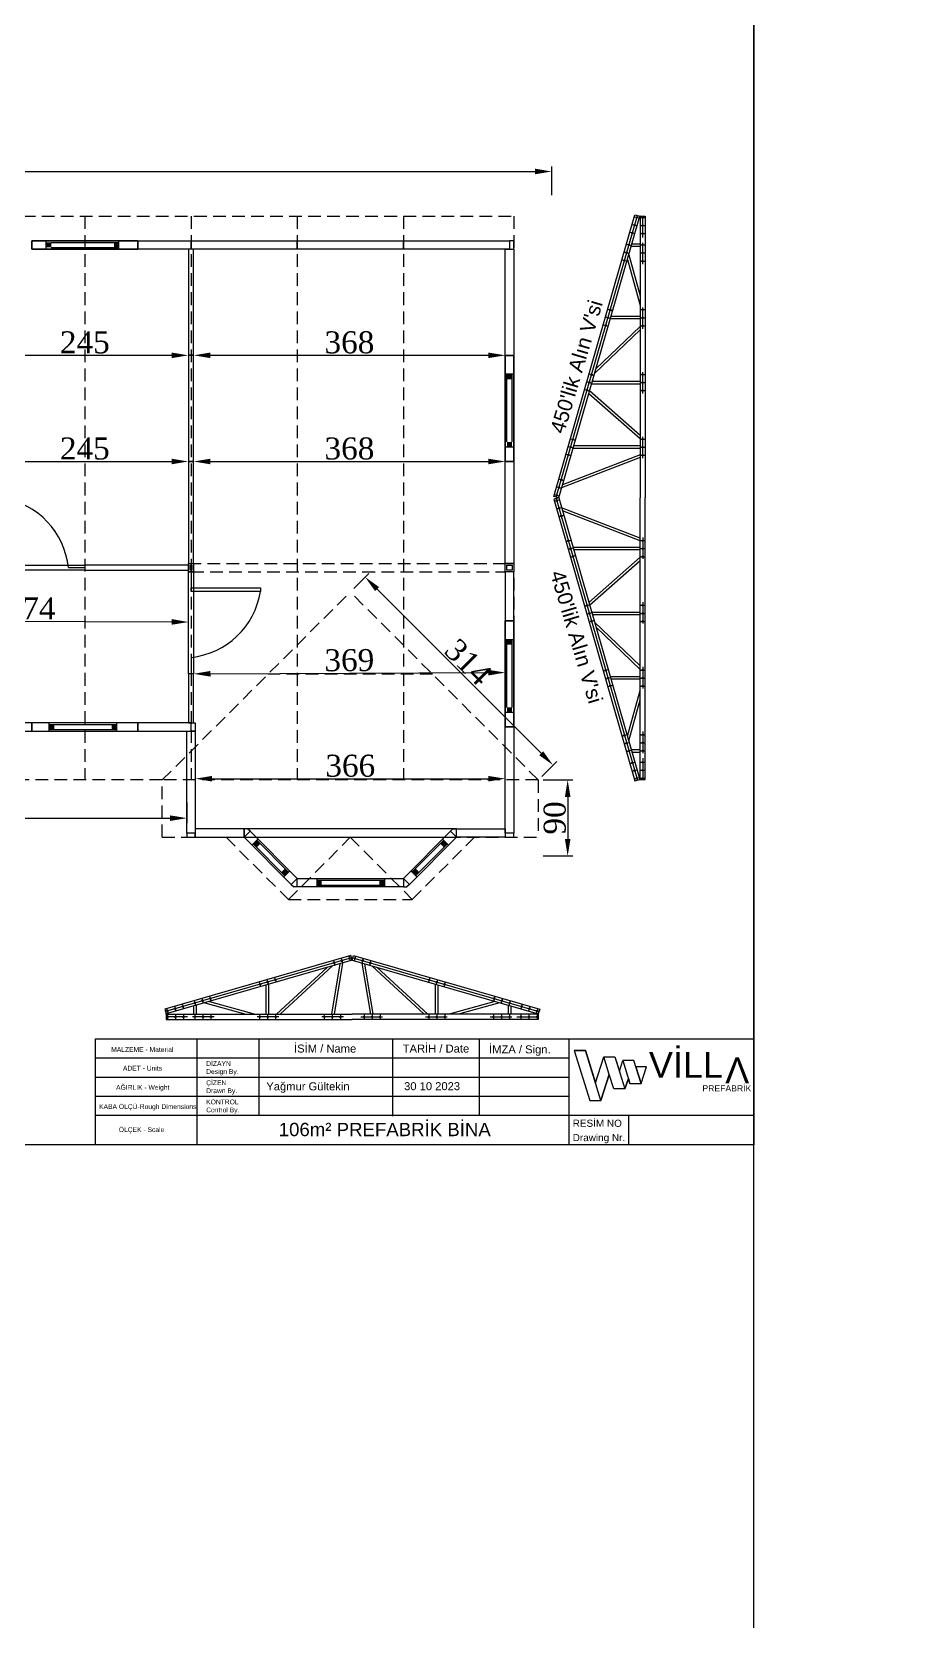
# Model space of a CAD drawing. Header units: millimetres. Extents: x 206945 to 219731, y -209822 to -201066.
# Drawn here: x 209069 to 210090, y -207943 to -206064 of the extents above; entities that cross this region are included whole.
import ezdxf
from ezdxf.enums import TextEntityAlignment as Align

# ---------------------------------------------------------------- set-up
doc = ezdxf.new("R2010")
doc.units = ezdxf.units.MM
doc.header["$MEASUREMENT"] = 0
doc.linetypes.add('DASHED', pattern=[0.75, 0.5, -0.25])
for name, color, linetype in [('1', 250, 'Continuous'), ('Block1', 255, 'Continuous'), ('DUVAR', 7, 'Continuous'), ('KAPI-PEN', 3, 'Continuous'), ('PANO', 11, 'Continuous'), ('ZEMİN', 191, 'Continuous'), ('ÖLÇÜLENDİRME', 121, 'Continuous')]:
    doc.layers.add(name, color=color, linetype=linetype)
doc.styles.add('133', font='times.ttf')
doc.styles.get("Standard").update_dxf_attribs({"font": 'arial.ttf'})
doc.dimstyles.new('MAKAS', dxfattribs={"dimscale": 20, "dimtxt": 1.3, "dimasz": 1, "dimexe": 0.3, "dimexo": 0.3, "dimgap": 0.1, "dimtad": 1, "dimrnd": 1, "dimzin": 12, "dimdsep": 46, "dimlunit": 6, "dimtxsty": '133', "dimcen": 0.8, "dimdle": 0.0005, "dimclrd": 4, "dimclre": 6, "dimclrt": 2, "dimazin": 3, "dimtfac": 1, "dimtmove": 0, "dimatfit": 2, "dimldrblk": 'DOTSMALL', "dimfxl": 0, "dimtolj": 1, "dimtzin": 0, "dimarcsym": 0})

# ---------------------------------------------------------------- blocks, each defined once
blk = doc.blocks.new('ehr')
at = {"layer": 'PANO', "color": 1}
for p, q in [((-20063, -6682.3), (-19983, -6682.3)), ((-20063, -6688.3), (-19983, -6688.3))]:
    blk.add_line(p, q, dxfattribs=at)
for points in [[(-20069, -6690.3), (-20069, -6680.3)], [(-19983, -6690.3), (-19983, -6680.3)]]:
    blk.add_lwpolyline(points, dxfattribs=at)
for points in [[(-20069, -6688.3), (-20063, -6688.3), (-20069, -6682.3), (-20063, -6682.3)], [(-19983, -6688.3), (-19989, -6688.3), (-19983, -6682.3), (-19989, -6682.3)]]:
    blk.add_solid(points, dxfattribs=at)
blk = doc.blocks.new('110')
blk.add_lwpolyline([(74265.2, -40100.5), (74265.2, -40226), (74275.2, -40226), (74275.2, -40100.5)], close=True)
blk = doc.blocks.new('ewrt')
at = {"layer": 'PANO', "color": 1}
for p, q in [((-20140.2, -6827.4), (-20140.2, -6747.4)), ((-20134.2, -6827.4), (-20134.2, -6747.4))]:
    blk.add_line(p, q, dxfattribs=at)
for points in [[(-20132.2, -6747.4), (-20142.2, -6747.4)], [(-20132.2, -6833.4), (-20142.2, -6833.4)]]:
    blk.add_lwpolyline(points, dxfattribs=at)
for points in [[(-20134.2, -6747.4), (-20134.2, -6753.4), (-20140.2, -6747.4), (-20140.2, -6753.4)], [(-20134.2, -6833.4), (-20134.2, -6827.4), (-20140.2, -6833.4), (-20140.2, -6827.4)]]:
    blk.add_solid(points, dxfattribs=at)
blk = doc.blocks.new('ey')
at = {"layer": 'PANO', "color": 1}
for p, q in [((-19606.1, -6885.5), (-19526.1, -6885.5)), ((-19606.1, -6891.5), (-19526.1, -6891.5))]:
    blk.add_line(p, q, dxfattribs=at)
for points in [[(-19606.1, -6893.5), (-19606.1, -6883.5)], [(-19526.1, -6893.5), (-19526.1, -6883.5)]]:
    blk.add_lwpolyline(points, dxfattribs=at)
for points in [[(-19606.1, -6891.5), (-19600.1, -6891.5), (-19606.1, -6885.5), (-19600.1, -6885.5)], [(-19526.1, -6891.5), (-19532.1, -6891.5), (-19526.1, -6885.5), (-19532.1, -6885.5)]]:
    blk.add_solid(points, dxfattribs=at)
blk = doc.blocks.new('D')
blk.add_lwpolyline([(69161.3, -39614.6), (69286.8, -39614.6), (69286.8, -39608.6), (69161.3, -39608.6)], close=True)
blk = doc.blocks.new('KAPI')
for points in [[(68907.3, -39991.1), (68907.3, -40116.6), (68913.3, -40116.6), (68913.3, -39991.1)], [(68907.3, -39991.1), (68907.3, -40116.6), (68913.3, -40116.6), (68913.3, -39991.1)], [(68913.3, -40116.6), (68913.3, -39991.1), (68907.3, -39991.1), (68907.3, -40116.6)]]:
    blk.add_lwpolyline(points, close=True)
at = {"layer": 'KAPI-PEN'}
for points in [[(68910.3, -39991.1), (68910.3, -40019.1)], [(68910.3, -40097.1), (68910.3, -40116.6)]]:
    blk.add_lwpolyline(points, dxfattribs=at)
blk.add_lwpolyline([(68910.3, -40097.1, -0.341049), (68828.3, -40019.1), (68910.3, -40019.1), (68910.3, -40015.1), (68828.3, -40015.1), (68828.3, -40019.1)], format="xyb", dxfattribs=at)
blk = doc.blocks.new('*D7442')
at = {"layer": 'Defpoints', "color": 0}
for p in [(209683.9, -206228.9), (208203.4, -206262.7), (209683.9, -206262.7)]:
    blk.add_point(p, dxfattribs=at)
at = {"layer": 'DUVAR', "color": 6, "lineweight": -2}
for p, q in [((208203.4, -206256.7), (208203.4, -206222.9)), ((209683.9, -206256.7), (209683.9, -206222.9))]:
    blk.add_line(p, q, dxfattribs=at)
at = {"layer": 'DUVAR', "color": 4, "lineweight": -2}
blk.add_line((208223.4, -206228.9), (209663.9, -206228.9), dxfattribs=at)
at = {"layer": 'DUVAR', "color": 4}
for points in [[(208223.4, -206225.5), (208223.4, -206232.2), (208203.4, -206228.9)], [(209663.9, -206232.2), (209663.9, -206225.5), (209683.9, -206228.9)]]:
    blk.add_solid(points, dxfattribs=at)
at = {"layer": 'DUVAR', "color": 2, "insert": (208943.7, -206213.6), "char_height": 26, "attachment_point": 5, "style": '133'}
blk.add_mtext('\\A1;1.480', dxfattribs=at)
blk = doc.blocks.new('_DotSmall')
at = {"color": 0, "linetype": 'ByBlock', "const_width": 0.5}
blk.add_lwpolyline([(-0.0625, 0, 1), (0.0625, 0, 1)], format="xyb", close=True, dxfattribs=at)
blk = doc.blocks.new('*D7444')
at = {"layer": 'Defpoints', "color": 0}
for p in [(209667.9, -206948.2), (209667.9, -207038), (209702.7, -207038)]:
    blk.add_point(p, dxfattribs=at)
at = {"layer": 'DUVAR', "color": 6, "lineweight": -2}
for p, q in [((209673.9, -206948.2), (209708.7, -206948.2)), ((209673.9, -207038), (209708.7, -207038))]:
    blk.add_line(p, q, dxfattribs=at)
at = {"layer": 'DUVAR', "color": 4, "lineweight": -2}
blk.add_line((209702.7, -206968.2), (209702.7, -207018), dxfattribs=at)
at = {"layer": 'DUVAR', "color": 4}
for points in [[(209706, -206968.2), (209699.4, -206968.2), (209702.7, -206948.2)], [(209699.4, -207018), (209706, -207018), (209702.7, -207038)]]:
    blk.add_solid(points, dxfattribs=at)
at = {"layer": 'DUVAR', "color": 2, "insert": (209687.5, -206993.1), "char_height": 26, "attachment_point": 5, "rotation": 90, "style": '133'}
blk.add_mtext('\\A1;90', dxfattribs=at)
blk = doc.blocks.new('*D7445')
at = {"layer": 'Defpoints', "color": 0}
for p in [(209445.7, -206726), (209685.5, -206930.7), (209667.9, -206948.2)]:
    blk.add_point(p, dxfattribs=at)
at = {"layer": 'DUVAR', "color": 6, "lineweight": -2}
for p, q in [((209449.9, -206721.7), (209467.5, -206704.2)), ((209672.2, -206944), (209689.8, -206926.4))]:
    blk.add_line(p, q, dxfattribs=at)
at = {"layer": 'DUVAR', "color": 4, "lineweight": -2}
blk.add_line((209477.4, -206722.5), (209671.4, -206916.5), dxfattribs=at)
at = {"layer": 'DUVAR', "color": 4}
for points in [[(209479.8, -206720.2), (209475, -206724.9), (209463.3, -206708.4)], [(209669, -206918.9), (209673.7, -206914.2), (209685.5, -206930.7)]]:
    blk.add_solid(points, dxfattribs=at)
at = {"layer": 'DUVAR', "color": 2, "insert": (209585.1, -206808.8), "char_height": 26, "attachment_point": 5, "rotation": 315, "style": '133'}
blk.add_mtext('\\A1;314', dxfattribs=at)
blk = doc.blocks.new('*D7450')
at = {"layer": 'Defpoints', "color": 0}
for p in [(209009.4, -206446.2), (209254.4, -206446.2), (209254.4, -206446.2)]:
    blk.add_point(p, dxfattribs=at)
at = {"layer": 'DUVAR', "color": 6, "lineweight": -2}
for p, q in [((209009.4, -206440.2), (209009.4, -206440.2)), ((209254.4, -206440.2), (209254.4, -206440.2))]:
    blk.add_line(p, q, dxfattribs=at)
at = {"layer": 'DUVAR', "color": 4, "lineweight": -2}
blk.add_line((209029.4, -206446.2), (209234.4, -206446.2), dxfattribs=at)
at = {"layer": 'DUVAR', "color": 4}
for points in [[(209029.4, -206442.9), (209029.4, -206449.5), (209009.4, -206446.2)], [(209234.4, -206449.5), (209234.4, -206442.9), (209254.4, -206446.2)]]:
    blk.add_solid(points, dxfattribs=at)
at = {"layer": 'DUVAR', "color": 2, "insert": (209131.9, -206431), "char_height": 26, "attachment_point": 5, "style": '133'}
blk.add_mtext('\\A1;245', dxfattribs=at)
blk = doc.blocks.new('*D7451')
at = {"layer": 'Defpoints', "color": 0}
for p in [(209260.4, -206446.2), (209628.9, -206446.2), (209628.9, -206446.2)]:
    blk.add_point(p, dxfattribs=at)
at = {"layer": 'DUVAR', "color": 6, "lineweight": -2}
for p, q in [((209260.4, -206440.2), (209260.4, -206440.2)), ((209628.9, -206440.2), (209628.9, -206440.2))]:
    blk.add_line(p, q, dxfattribs=at)
at = {"layer": 'DUVAR', "color": 4, "lineweight": -2}
blk.add_line((209280.4, -206446.2), (209608.9, -206446.2), dxfattribs=at)
at = {"layer": 'DUVAR', "color": 4}
for points in [[(209280.4, -206442.9), (209280.4, -206449.5), (209260.4, -206446.2)], [(209608.9, -206449.5), (209608.9, -206442.9), (209628.9, -206446.2)]]:
    blk.add_solid(points, dxfattribs=at)
at = {"layer": 'DUVAR', "color": 2, "insert": (209444.7, -206431), "char_height": 26, "attachment_point": 5, "style": '133'}
blk.add_mtext('\\A1;368', dxfattribs=at)
blk = doc.blocks.new('*D7455')
at = {"layer": 'Defpoints', "color": 0}
for p in [(209009.4, -206571.7), (209254.4, -206571.7), (209254.4, -206571.7)]:
    blk.add_point(p, dxfattribs=at)
at = {"layer": 'DUVAR', "color": 6, "lineweight": -2}
for p, q in [((209009.4, -206565.7), (209009.4, -206565.7)), ((209254.4, -206565.7), (209254.4, -206565.7))]:
    blk.add_line(p, q, dxfattribs=at)
at = {"layer": 'DUVAR', "color": 4, "lineweight": -2}
blk.add_line((209029.4, -206571.7), (209234.4, -206571.7), dxfattribs=at)
at = {"layer": 'DUVAR', "color": 4}
for points in [[(209029.4, -206568.4), (209029.4, -206575), (209009.4, -206571.7)], [(209234.4, -206575), (209234.4, -206568.4), (209254.4, -206571.7)]]:
    blk.add_solid(points, dxfattribs=at)
at = {"layer": 'DUVAR', "color": 2, "insert": (209131.9, -206556.5), "char_height": 26, "attachment_point": 5, "style": '133'}
blk.add_mtext('\\A1;245', dxfattribs=at)
blk = doc.blocks.new('*D7456')
at = {"layer": 'Defpoints', "color": 0}
for p in [(209260.4, -206571.7), (209628.9, -206571.7), (209628.9, -206571.7)]:
    blk.add_point(p, dxfattribs=at)
at = {"layer": 'DUVAR', "color": 6, "lineweight": -2}
for p, q in [((209260.4, -206565.7), (209260.4, -206565.7)), ((209628.9, -206565.7), (209628.9, -206565.7))]:
    blk.add_line(p, q, dxfattribs=at)
at = {"layer": 'DUVAR', "color": 4, "lineweight": -2}
blk.add_line((209280.4, -206571.7), (209608.9, -206571.7), dxfattribs=at)
at = {"layer": 'DUVAR', "color": 4}
for points in [[(209280.4, -206568.4), (209280.4, -206575), (209260.4, -206571.7)], [(209608.9, -206575), (209608.9, -206568.4), (209628.9, -206571.7)]]:
    blk.add_solid(points, dxfattribs=at)
at = {"layer": 'DUVAR', "color": 2, "insert": (209444.7, -206556.5), "char_height": 26, "attachment_point": 5, "style": '133'}
blk.add_mtext('\\A1;368', dxfattribs=at)
blk = doc.blocks.new('*D7459')
at = {"layer": 'Defpoints', "color": 0}
for p in [(209262.4, -206946.7), (209628.9, -206946.7), (209628.9, -206946.7)]:
    blk.add_point(p, dxfattribs=at)
at = {"layer": 'DUVAR', "color": 6, "lineweight": -2}
for p, q in [((209262.4, -206940.7), (209262.4, -206940.7)), ((209628.9, -206940.7), (209628.9, -206940.7))]:
    blk.add_line(p, q, dxfattribs=at)
at = {"layer": 'DUVAR', "color": 4, "lineweight": -2}
blk.add_line((209282.4, -206946.7), (209608.9, -206946.7), dxfattribs=at)
at = {"layer": 'DUVAR', "color": 4}
for points in [[(209282.4, -206943.4), (209282.4, -206950), (209262.4, -206946.7)], [(209608.9, -206950), (209608.9, -206943.4), (209628.9, -206946.7)]]:
    blk.add_solid(points, dxfattribs=at)
at = {"layer": 'DUVAR', "color": 2, "insert": (209445.7, -206931.5), "char_height": 26, "attachment_point": 5, "style": '133'}
blk.add_mtext('\\A1;366', dxfattribs=at)
blk = doc.blocks.new('*D7460')
at = {"layer": 'Defpoints', "color": 0}
for p in [(209260.4, -206822.7), (209628.9, -206821.2), (209628.9, -206821.2)]:
    blk.add_point(p, dxfattribs=at)
at = {"layer": 'DUVAR', "color": 6, "lineweight": -2}
for p, q in [((209260.4, -206816.7), (209260.4, -206816.7)), ((209628.9, -206815.2), (209628.9, -206815.2))]:
    blk.add_line(p, q, dxfattribs=at)
at = {"layer": 'DUVAR', "color": 4, "lineweight": -2}
blk.add_line((209280.4, -206822.6), (209608.9, -206821.3), dxfattribs=at)
at = {"layer": 'DUVAR', "color": 4}
for points in [[(209280.4, -206819.3), (209280.5, -206826), (209260.4, -206822.7)], [(209609, -206824.6), (209608.9, -206818), (209628.9, -206821.2)]]:
    blk.add_solid(points, dxfattribs=at)
at = {"layer": 'DUVAR', "color": 2, "insert": (209444.6, -206806.7), "char_height": 26, "attachment_point": 5, "rotation": 0.2332, "style": '133'}
blk.add_mtext('\\A1;369', dxfattribs=at)
blk = doc.blocks.new('*D7463')
at = {"layer": 'Defpoints', "color": 0}
for p in [(208880.9, -206760), (209254.4, -206761.5), (209254.4, -206761.5)]:
    blk.add_point(p, dxfattribs=at)
at = {"layer": 'DUVAR', "color": 6, "lineweight": -2}
for p, q in [((208881, -206754), (208881, -206754)), ((209254.5, -206755.5), (209254.5, -206755.5))]:
    blk.add_line(p, q, dxfattribs=at)
at = {"layer": 'DUVAR', "color": 4, "lineweight": -2}
blk.add_line((208900.9, -206760), (209234.4, -206761.4), dxfattribs=at)
at = {"layer": 'DUVAR', "color": 4}
for points in [[(208901, -206756.7), (208900.9, -206763.4), (208880.9, -206760)], [(209234.4, -206764.7), (209234.5, -206758), (209254.4, -206761.5)]]:
    blk.add_solid(points, dxfattribs=at)
at = {"layer": 'DUVAR', "color": 2, "insert": (209067.8, -206745.5), "char_height": 26, "attachment_point": 5, "rotation": 359.7699, "style": '133'}
blk.add_mtext('\\A1;374', dxfattribs=at)
blk = doc.blocks.new('*D7508')
at = {"layer": 'Defpoints', "color": 0}
for p in [(208634.9, -206969), (209252.4, -206969), (209252.4, -206993.3)]:
    blk.add_point(p, dxfattribs=at)
at = {"layer": 'DUVAR', "color": 6, "lineweight": -2}
for p, q in [((208634.9, -206975), (208634.9, -206999.3)), ((209252.4, -206975), (209252.4, -206999.3))]:
    blk.add_line(p, q, dxfattribs=at)
at = {"layer": 'DUVAR', "color": 4, "lineweight": -2}
blk.add_line((208654.9, -206993.3), (209232.4, -206993.3), dxfattribs=at)
at = {"layer": 'DUVAR', "color": 4}
for points in [[(208654.9, -206990), (208654.9, -206996.7), (208634.9, -206993.3)], [(209232.4, -206996.7), (209232.4, -206990), (209252.4, -206993.3)]]:
    blk.add_solid(points, dxfattribs=at)
at = {"layer": 'DUVAR', "color": 2, "insert": (208943.7, -206978.1), "char_height": 26, "attachment_point": 5, "style": '133'}
blk.add_mtext('\\A1;618', dxfattribs=at)

msp = doc.modelspace()

# ---------------------------------------------------------------- linework, layer by layer
at = {"color": 1, "ltscale": 5}
for p, q in [((209375.877, -207071.642), (209378.806, -207074.571)), ((209382.948, -207074.571), (209378.806, -207074.571)), ((209508.448, -207074.571), (209512.59, -207074.571)), ((209515.519, -207071.642), (209512.59, -207074.571))]:
    msp.add_line(p, q, dxfattribs=at)
at = {"linetype": 'Continuous', "lineweight": 25}
msp.add_line((209922.706, -207344.877), (209144.671, -207344.877), dxfattribs=at)
at = {"color": 254, "linetype": 'Continuous', "lineweight": 25, "ltscale": 1}
for p, q in [((209922.706, -207344.877), (209704.015, -207344.877)), ((209774.714, -207344.877), (209774.714, -207379.345))]:
    msp.add_line(p, q, dxfattribs=at)
at = {"color": 2}
for points in [[(209922.706, -203379.081), (219729.429, -203379.081), (219729.429, -209821.577), (209922.706, -209821.577)], [(209922.706, -207379.345), (207957.297, -207379.345), (207957.297, -206045.924), (209922.706, -206045.924)], [(209144.671, -207254.036), (209922.706, -207254.036), (209922.706, -207379.345), (209144.671, -207379.345)]]:
    msp.add_lwpolyline(points, close=True, dxfattribs=at)
for points in [[(209069.198, -206310.713), (209194.698, -206310.713), (209194.698, -206320.713), (209069.198, -206320.713)], [(209069.198, -206310.713), (209194.698, -206310.713), (209194.698, -206320.713), (209069.198, -206320.713)], [(209069.198, -206310.713), (209194.698, -206310.713), (209194.698, -206320.713), (209069.198, -206320.713)], [(209069.198, -206320.713), (209194.698, -206320.713), (209194.698, -206310.713), (209069.198, -206310.713)], [(209194.698, -206310.713), (209257.448, -206310.713), (209257.448, -206320.713), (209194.698, -206320.713)], [(209628.948, -206571.713), (209628.948, -206446.213), (209638.948, -206446.213), (209638.948, -206571.713)], [(209628.948, -206571.713), (209628.948, -206446.213), (209638.948, -206446.213), (209638.948, -206571.713)], [(209628.948, -206571.713), (209628.948, -206446.213), (209638.948, -206446.213), (209638.948, -206571.713)], [(209638.948, -206571.713), (209638.948, -206446.213), (209628.948, -206446.213), (209628.948, -206571.713)], [(209254.448, -206571.713), (209254.448, -206692.213), (209260.448, -206692.213), (209260.448, -206571.713)], [(209628.948, -206692.213), (209628.948, -206571.713), (209638.948, -206571.713), (209638.948, -206692.213)], [(209131.948, -206700.213), (209254.448, -206700.213), (209254.448, -206694.213), (209131.948, -206694.213)], [(209260.448, -206702.213), (209260.448, -206822.713), (209254.448, -206822.713), (209254.448, -206702.213)], [(209260.448, -206702.213), (209260.448, -206822.713), (209254.448, -206822.713), (209254.448, -206702.213)], [(209254.448, -206822.713), (209254.448, -206702.213), (209260.448, -206702.213), (209260.448, -206822.713)], [(209638.948, -206759.963), (209638.948, -206702.213), (209628.948, -206702.213), (209628.948, -206759.963)], [(209628.948, -206885.463), (209628.948, -206759.963), (209638.948, -206759.963), (209638.948, -206885.463)], [(209628.948, -206885.463), (209628.948, -206759.963), (209638.948, -206759.963), (209638.948, -206885.463)], [(209628.948, -206885.463), (209628.948, -206759.963), (209638.948, -206759.963), (209638.948, -206885.463)], [(209638.948, -206885.463), (209638.948, -206759.963), (209628.948, -206759.963), (209628.948, -206885.463)], [(209254.448, -206822.713), (209254.448, -206880.463), (209260.448, -206880.463), (209260.448, -206822.713)], [(209006.448, -206890.463), (209069.198, -206890.463), (209069.198, -206880.463), (209006.448, -206880.463)], [(209069.198, -206890.463), (209194.698, -206890.463), (209194.698, -206880.463), (209069.198, -206880.463)], [(209194.698, -206890.463), (209257.448, -206890.463), (209257.448, -206880.463), (209194.698, -206880.463)], [(209252.448, -207010.963), (209252.448, -206890.463), (209262.448, -206890.463), (209262.448, -207010.963)], [(209320.198, -207005.963), (209262.448, -207005.963), (209262.448, -207015.963), (209320.198, -207015.963)], [(209320.198, -207015.963), (209571.198, -207015.963), (209571.198, -207005.963), (209320.198, -207005.963)], [(209327.269, -207008.892), (209382.948, -207064.571), (209375.877, -207071.642), (209320.198, -207015.963)], [(209564.127, -207008.892), (209508.448, -207064.571), (209515.519, -207071.642), (209571.198, -207015.963)], [(209571.198, -207005.963), (209628.948, -207005.963), (209628.948, -207015.963), (209571.198, -207015.963)], [(209382.948, -207064.571), (209508.448, -207064.571), (209508.448, -207074.571), (209382.948, -207074.571)]]:
    msp.add_lwpolyline(points, close=True)
at = {"color": 1, "ltscale": 5}
for points in [[(209327.269, -207008.892), (209324.34, -207005.963), (209320.198, -207005.963)], [(209564.127, -207008.892), (209567.056, -207005.963), (209571.198, -207005.963)]]:
    msp.add_lwpolyline(points, dxfattribs=at)
msp.add_lwpolyline([(209710.338, -207267.92), (209728.929, -207326.949), (209741.874, -207326.949), (209723.589, -207267.92), (209710.338, -207267.92), (209723.589, -207267.92), (209735.452, -207306.217), (209745.272, -207275.303), (209758.541, -207275.303), (209770.353, -207313.143), (209757.247, -207313.143), (209751.89, -207296.215), (209741.874, -207326.949), (209751.89, -207296.215), (209745.272, -207275.303), (209758.541, -207275.303), (209763.86, -207292.343), (209768.088, -207279.831), (209776.34, -207306.836), (209774.535, -207300.928), (209770.353, -207313.143), (209774.535, -207300.928), (209776.34, -207306.836), (209789.609, -207306.836), (209795.92, -207287.431), (209783.33, -207287.431), (209789.609, -207306.836), (209780.871, -207279.831), (209768.088, -207279.831)])
at = {"layer": '1', "color": 7, "linetype": 'Continuous', "lineweight": 25, "ltscale": 1}
for p, q in [((209264.846, -207379.345), (209264.846, -207254.036)), ((209704.015, -207254.036), (209704.015, -207379.345))]:
    msp.add_line(p, q, dxfattribs=at)
at = {"layer": '1', "color": 254, "linetype": 'Continuous', "lineweight": 25, "ltscale": 1, "flags": 128}
for points in [[(209337.708, -207254.036), (209337.708, -207344.877), (209337.708, -207344.877)], [(209495.709, -207254.036), (209495.709, -207345.456)], [(209597.929, -207254.036), (209597.929, -207344.877)]]:
    msp.add_lwpolyline(points, dxfattribs=at)
at = {"layer": '1', "color": 255, "linetype": 'Continuous', "lineweight": 25, "ltscale": 1, "flags": 128}
for points in [[(209144.671, -207276.746), (209337.708, -207276.746), (209495.709, -207276.746), (209560.079, -207276.746), (209704.015, -207276.746)], [(209144.671, -207299.456), (209337.708, -207299.456), (209495.709, -207299.456), (209560.079, -207299.456), (209704.015, -207299.456)], [(209144.671, -207322.166), (209337.708, -207322.166), (209495.709, -207322.166), (209560.079, -207322.166), (209704.015, -207322.166)]]:
    msp.add_lwpolyline(points, dxfattribs=at)
at = {"layer": 'Block1', "color": 1, "linetype": 'DASHED', "ltscale": 30}
for p, q in [((208248.448, -206281.713), (209638.948, -206281.713)), ((209131.948, -206281.713), (209131.948, -206948.213)), ((209257.448, -206281.713), (209257.448, -206948.213)), ((209382.948, -206281.713), (209382.948, -206948.213)), ((209508.448, -206281.713), (209508.448, -206948.213)), ((209638.948, -206281.713), (209638.948, -206948.213)), ((209254.448, -206692.213), (209628.948, -206692.213)), ((209257.448, -206702.213), (209628.948, -206702.213)), ((209223.448, -206948.213), (209445.698, -206725.963)), ((209667.948, -206948.213), (209445.698, -206725.963)), ((209542.948, -206823.213), (209348.448, -206823.213)), ((209223.448, -206948.213), (208663.948, -206948.213)), ((209667.948, -206948.213), (209223.448, -206948.213)), ((209223.448, -207015.963), (209223.448, -206948.213)), ((209667.948, -206948.213), (209667.948, -207015.963)), ((209223.448, -207015.963), (209667.948, -207015.963)), ((209298.985, -207015.963), (209372.593, -207089.571)), ((209372.593, -207089.571), (209445.698, -207015.963)), ((209445.698, -207015.963), (209519.055, -207089.32)), ((209518.803, -207089.571), (209592.411, -207015.963)), ((209372.593, -207089.571), (209518.803, -207089.571))]:
    msp.add_line(p, q, dxfattribs=at)
at = {"layer": 'Block1', "color": 1}
for p, q in [((209686.298, -206613.052), (209782.265, -206280.052)), ((209692.063, -206614.713), (209788.03, -206281.713)), ((209782.265, -206280.052), (209788.03, -206281.713)), ((209788.476, -206284.713), (209787.166, -206284.713)), ((209788.476, -206281.713), (209788.03, -206281.713)), ((209788.476, -206281.713), (209788.476, -206614.713)), ((209788.476, -206281.713), (209794.476, -206281.713)), ((209794.476, -206281.713), (209794.476, -206614.713)), ((209777.8, -206317.213), (209788.476, -206317.213)), ((209778.664, -206314.213), (209788.476, -206314.213)), ((209773.235, -206333.051), (209788.476, -206387.101)), ((209774.811, -206327.584), (209788.476, -206376.047)), ((209788.476, -206416.154), (209734.393, -206467.831)), ((209788.476, -206412.005), (209736.044, -206462.105)), ((209788.476, -206403.213), (209753.015, -206403.213)), ((209788.476, -206400.213), (209753.88, -206400.213)), ((209727.68, -206491.125), (209788.476, -206544.573)), ((209728.599, -206487.938), (209788.476, -206540.578)), ((209730.969, -206479.713), (209788.476, -206479.713)), ((209731.834, -206476.713), (209788.476, -206476.713)), ((209788.476, -206556.213), (209708.923, -206556.213)), ((209788.476, -206553.213), (209709.787, -206553.213)), ((209692.063, -206614.713), (209686.298, -206613.052)), ((209692.063, -206614.713), (209686.298, -206616.375)), ((209686.298, -206616.375), (209782.265, -206949.375)), ((209692.063, -206614.713), (209788.03, -206947.713)), ((209788.476, -206947.713), (209788.476, -206614.713)), ((209794.476, -206947.713), (209794.476, -206614.713)), ((209788.476, -206673.213), (209708.923, -206673.213)), ((209788.476, -206676.213), (209709.787, -206676.213)), ((209727.68, -206738.301), (209788.476, -206684.854)), ((209728.599, -206741.489), (209788.476, -206688.848)), ((209730.969, -206749.713), (209788.476, -206749.713)), ((209731.834, -206752.713), (209788.476, -206752.713)), ((209788.476, -206813.272), (209734.393, -206761.596)), ((209788.476, -206817.421), (209736.044, -206767.322)), ((209788.476, -206826.213), (209753.015, -206826.213)), ((209788.476, -206829.213), (209753.88, -206829.213)), ((209773.235, -206896.376), (209788.476, -206842.326)), ((209774.811, -206901.842), (209788.476, -206853.38)), ((209777.8, -206912.213), (209788.476, -206912.213)), ((209778.664, -206915.213), (209788.476, -206915.213)), ((209788.476, -206944.713), (209787.166, -206944.713)), ((209782.265, -206949.375), (209788.03, -206947.713)), ((209788.476, -206947.713), (209788.03, -206947.713)), ((209788.476, -206947.713), (209794.476, -206947.713)), ((209446.286, -207155.617), (209226.286, -207219.019)), ((209447.948, -207161.383), (209227.948, -207224.784)), ((209447.948, -207161.383), (209446.286, -207155.617)), ((209447.948, -207161.383), (209449.61, -207155.617)), ((209447.948, -207161.383), (209667.948, -207224.784)), ((209449.61, -207155.617), (209669.61, -207219.019)), ((209346.448, -207225.23), (209346.448, -207190.634)), ((209349.448, -207225.23), (209349.448, -207189.769)), ((209546.448, -207225.23), (209546.448, -207189.769)), ((209549.448, -207225.23), (209549.448, -207190.634)), ((209226.286, -207219.019), (209227.948, -207224.784)), ((209227.948, -207225.23), (209227.948, -207224.784)), ((209227.948, -207225.23), (209447.948, -207225.23)), ((209227.948, -207225.23), (209227.948, -207231.23)), ((209230.948, -207225.23), (209230.948, -207223.92)), ((209260.448, -207215.418), (209260.448, -207225.23)), ((209263.448, -207214.554), (209263.448, -207225.23)), ((209273.819, -207211.565), (209322.281, -207225.23)), ((209279.286, -207209.989), (209333.336, -207225.23)), ((209667.948, -207225.23), (209447.948, -207225.23)), ((209616.61, -207209.989), (209562.56, -207225.23)), ((209622.077, -207211.565), (209573.615, -207225.23)), ((209632.448, -207214.554), (209632.448, -207225.23)), ((209635.448, -207215.418), (209635.448, -207225.23)), ((209664.948, -207225.23), (209664.948, -207223.92)), ((209669.61, -207219.019), (209667.948, -207224.784)), ((209667.948, -207225.23), (209667.948, -207224.784)), ((209667.948, -207225.23), (209667.948, -207231.23)), ((209227.948, -207231.23), (209447.948, -207231.23)), ((209667.948, -207231.23), (209447.948, -207231.23))]:
    msp.add_line(p, q, dxfattribs=at)
at = {"layer": 'Block1', "color": 2}
for p, q in [((209689.181, -206613.883), (209785.148, -206280.883)), ((209781.593, -206282.383), (209787.359, -206284.044)), ((209788.476, -206283.213), (209794.476, -206283.213)), ((209776.332, -206300.64), (209782.097, -206302.301)), ((209778.963, -206291.511), (209784.728, -206293.173)), ((209788.476, -206292.713), (209794.476, -206292.713)), ((209788.476, -206302.213), (209794.476, -206302.213)), ((209769.596, -206324.011), (209775.362, -206325.673)), ((209772.227, -206314.883), (209777.993, -206316.544)), ((209788.476, -206315.713), (209794.476, -206315.713)), ((209766.966, -206333.14), (209772.731, -206334.801)), ((209788.476, -206325.213), (209794.476, -206325.213)), ((209788.476, -206334.713), (209794.476, -206334.713)), ((209750.074, -206391.754), (209755.839, -206393.416)), ((209788.476, -206392.213), (209794.476, -206392.213)), ((209744.812, -206410.011), (209750.578, -206411.672)), ((209747.443, -206400.882), (209753.208, -206402.544)), ((209788.476, -206401.713), (209794.476, -206401.713)), ((209788.476, -206411.213), (209794.476, -206411.213)), ((209728.027, -206468.254), (209733.793, -206469.915)), ((209788.476, -206468.713), (209794.476, -206468.713)), ((209722.766, -206486.511), (209728.531, -206488.172)), ((209725.397, -206477.382), (209731.162, -206479.044)), ((209788.476, -206478.213), (209794.476, -206478.213)), ((209788.476, -206487.713), (209794.476, -206487.713)), ((209705.981, -206544.754), (209711.746, -206546.415)), ((209788.476, -206545.213), (209794.476, -206545.213)), ((209700.719, -206563.011), (209706.485, -206564.672)), ((209703.35, -206553.882), (209709.115, -206555.544)), ((209788.476, -206554.713), (209794.476, -206554.713)), ((209788.476, -206564.213), (209794.476, -206564.213)), ((209689.601, -206601.593), (209695.366, -206603.254)), ((209692.231, -206592.464), (209697.997, -206594.126)), ((209686.97, -206610.721), (209692.735, -206612.383)), ((209686.97, -206618.706), (209692.735, -206617.044)), ((209689.181, -206615.544), (209785.148, -206948.544)), ((209689.601, -206627.834), (209695.366, -206626.173)), ((209692.231, -206636.963), (209697.997, -206635.301)), ((209700.719, -206666.416), (209706.485, -206664.754)), ((209703.35, -206675.544), (209709.115, -206673.883)), ((209788.476, -206665.213), (209794.476, -206665.213)), ((209788.476, -206674.713), (209794.476, -206674.713)), ((209705.981, -206684.673), (209711.746, -206683.011)), ((209788.476, -206684.213), (209794.476, -206684.213)), ((209722.766, -206742.916), (209728.531, -206741.254)), ((209725.397, -206752.044), (209731.162, -206750.383)), ((209788.476, -206741.713), (209794.476, -206741.713)), ((209788.476, -206751.213), (209794.476, -206751.213)), ((209728.027, -206761.173), (209733.793, -206759.511)), ((209788.476, -206760.713), (209794.476, -206760.713)), ((209744.812, -206819.416), (209750.578, -206817.754)), ((209747.443, -206828.544), (209753.208, -206826.883)), ((209788.476, -206818.213), (209794.476, -206818.213)), ((209788.476, -206827.713), (209794.476, -206827.713)), ((209750.074, -206837.673), (209755.839, -206836.011)), ((209788.476, -206837.213), (209794.476, -206837.213)), ((209766.966, -206896.287), (209772.731, -206894.626)), ((209769.596, -206905.416), (209775.362, -206903.754)), ((209788.476, -206894.713), (209794.476, -206894.713)), ((209788.476, -206904.213), (209794.476, -206904.213)), ((209772.227, -206914.544), (209777.993, -206912.883)), ((209788.476, -206913.713), (209794.476, -206913.713)), ((209776.332, -206928.787), (209782.097, -206927.126)), ((209778.963, -206937.916), (209784.728, -206936.254)), ((209788.476, -206927.213), (209794.476, -206927.213)), ((209788.476, -206936.713), (209794.476, -206936.713)), ((209781.593, -206947.044), (209787.359, -206945.383)), ((209788.476, -206946.213), (209794.476, -206946.213)), ((209447.117, -207158.5), (209227.117, -207221.902)), ((209425.699, -207161.551), (209427.36, -207167.316)), ((209434.827, -207158.92), (209436.489, -207164.685)), ((209443.956, -207156.289), (209445.617, -207162.054)), ((209448.779, -207158.5), (209668.779, -207221.902)), ((209451.94, -207156.289), (209450.279, -207162.054)), ((209461.069, -207158.92), (209459.407, -207164.685)), ((209470.197, -207161.551), (209468.536, -207167.316)), ((209337.989, -207186.828), (209339.65, -207192.593)), ((209347.117, -207184.197), (209348.779, -207189.962)), ((209356.246, -207181.566), (209357.907, -207187.332)), ((209539.65, -207181.566), (209537.989, -207187.332)), ((209548.779, -207184.197), (209547.117, -207189.962)), ((209557.907, -207186.828), (209556.246, -207192.593)), ((209270.246, -207206.35), (209271.907, -207212.116)), ((209279.374, -207203.72), (209281.036, -207209.485)), ((209616.522, -207203.72), (209614.86, -207209.485)), ((209625.65, -207206.35), (209623.989, -207212.116)), ((209228.617, -207218.347), (209230.279, -207224.113)), ((209229.448, -207225.23), (209229.448, -207231.23)), ((209237.746, -207215.717), (209239.407, -207221.482)), ((209238.948, -207225.23), (209238.948, -207231.23)), ((209246.874, -207213.086), (209248.536, -207218.851)), ((209248.448, -207225.23), (209248.448, -207231.23)), ((209261.117, -207208.981), (209262.779, -207214.746)), ((209261.948, -207225.23), (209261.948, -207231.23)), ((209271.448, -207225.23), (209271.448, -207231.23)), ((209280.948, -207225.23), (209280.948, -207231.23)), ((209338.448, -207225.23), (209338.448, -207231.23)), ((209347.948, -207225.23), (209347.948, -207231.23)), ((209357.448, -207225.23), (209357.448, -207231.23)), ((209414.948, -207225.23), (209414.948, -207231.23)), ((209424.448, -207225.23), (209424.448, -207231.23)), ((209433.948, -207225.23), (209433.948, -207231.23)), ((209461.948, -207225.23), (209461.948, -207231.23)), ((209471.448, -207225.23), (209471.448, -207231.23)), ((209480.948, -207225.23), (209480.948, -207231.23)), ((209538.448, -207225.23), (209538.448, -207231.23)), ((209547.948, -207225.23), (209547.948, -207231.23)), ((209557.448, -207225.23), (209557.448, -207231.23)), ((209614.948, -207225.23), (209614.948, -207231.23)), ((209624.448, -207225.23), (209624.448, -207231.23)), ((209634.779, -207208.981), (209633.117, -207214.746)), ((209633.948, -207225.23), (209633.948, -207231.23)), ((209649.022, -207213.086), (209647.36, -207218.851)), ((209647.448, -207225.23), (209647.448, -207231.23)), ((209658.15, -207215.717), (209656.489, -207221.482)), ((209656.948, -207225.23), (209656.948, -207231.23)), ((209667.279, -207218.347), (209665.617, -207224.113)), ((209666.448, -207225.23), (209666.448, -207231.23))]:
    msp.add_line(p, q, dxfattribs=at)
at = {"layer": 'Block1', "color": 1}
for centre, radius in [((209784.476, -206283.213), 0.8), ((209784.476, -206283.213), 0.4), ((209791.476, -206283.213), 0.8), ((209791.476, -206283.213), 0.4), ((209779.215, -206301.47), 0.8), ((209779.215, -206301.47), 0.4), ((209781.845, -206292.342), 0.8), ((209781.845, -206292.342), 0.4), ((209791.476, -206292.713), 0.8), ((209791.476, -206302.213), 0.8), ((209791.476, -206292.713), 0.4), ((209791.476, -206302.213), 0.4), ((209772.479, -206324.842), 0.8), ((209772.479, -206324.842), 0.4), ((209775.11, -206315.713), 0.8), ((209775.11, -206315.713), 0.4), ((209791.476, -206315.713), 0.8), ((209791.476, -206325.213), 0.8), ((209791.476, -206315.713), 0.4), ((209769.848, -206333.97), 0.8), ((209769.848, -206333.97), 0.4), ((209791.476, -206334.713), 0.8), ((209791.476, -206325.213), 0.4), ((209791.476, -206334.713), 0.4), ((209752.956, -206392.585), 0.8), ((209752.956, -206392.585), 0.4), ((209791.476, -206392.213), 0.8), ((209791.476, -206392.213), 0.4), ((209747.695, -206410.842), 0.8), ((209747.695, -206410.842), 0.4), ((209750.326, -206401.713), 0.8), ((209750.326, -206401.713), 0.4), ((209791.476, -206401.713), 0.8), ((209791.476, -206411.213), 0.8), ((209791.476, -206401.713), 0.4), ((209791.476, -206411.213), 0.4), ((209730.91, -206469.085), 0.8), ((209730.91, -206469.085), 0.4), ((209791.476, -206468.713), 0.8), ((209791.476, -206468.713), 0.4), ((209725.649, -206487.342), 0.8), ((209725.648, -206487.342), 0.4), ((209728.279, -206478.213), 0.8), ((209728.279, -206478.213), 0.4), ((209791.476, -206478.213), 0.8), ((209791.476, -206487.713), 0.8), ((209791.476, -206478.213), 0.4), ((209791.476, -206487.713), 0.4), ((209708.864, -206545.585), 0.8), ((209708.863, -206545.585), 0.4), ((209791.476, -206545.213), 0.8), ((209791.476, -206545.213), 0.4), ((209703.602, -206563.842), 0.8), ((209703.602, -206563.842), 0.4), ((209706.233, -206554.713), 0.8), ((209706.233, -206554.713), 0.4), ((209791.476, -206554.713), 0.8), ((209791.476, -206564.213), 0.8), ((209791.476, -206554.713), 0.4), ((209791.476, -206564.213), 0.4), ((209692.483, -206602.423), 0.8), ((209692.483, -206602.423), 0.4), ((209695.114, -206593.295), 0.8), ((209695.114, -206593.295), 0.4), ((209689.852, -206611.552), 0.8), ((209689.852, -206617.875), 0.8), ((209689.852, -206611.552), 0.4), ((209689.852, -206617.875), 0.4), ((209692.483, -206627.003), 0.8), ((209692.483, -206627.003), 0.4), ((209695.114, -206636.132), 0.8), ((209695.114, -206636.132), 0.4), ((209703.602, -206665.585), 0.8), ((209703.602, -206665.585), 0.4), ((209706.233, -206674.713), 0.8), ((209706.233, -206674.713), 0.4), ((209791.476, -206665.213), 0.8), ((209791.476, -206674.713), 0.8), ((209791.476, -206665.213), 0.4), ((209791.476, -206674.713), 0.4), ((209708.864, -206683.842), 0.8), ((209708.863, -206683.842), 0.4), ((209791.476, -206684.213), 0.8), ((209791.476, -206684.213), 0.4), ((209725.649, -206742.085), 0.8), ((209725.648, -206742.085), 0.4), ((209728.279, -206751.213), 0.8), ((209728.279, -206751.213), 0.4), ((209791.476, -206741.713), 0.8), ((209791.476, -206751.213), 0.8), ((209791.476, -206741.713), 0.4), ((209791.476, -206751.213), 0.4), ((209730.91, -206760.342), 0.8), ((209730.91, -206760.342), 0.4), ((209791.476, -206760.713), 0.8), ((209791.476, -206760.713), 0.4), ((209747.695, -206818.585), 0.8), ((209747.695, -206818.585), 0.4), ((209750.326, -206827.713), 0.8), ((209750.326, -206827.713), 0.4), ((209791.476, -206818.213), 0.8), ((209791.476, -206827.713), 0.8), ((209791.476, -206818.213), 0.4), ((209791.476, -206827.713), 0.4), ((209752.956, -206836.842), 0.8), ((209752.956, -206836.842), 0.4), ((209791.476, -206837.213), 0.8), ((209791.476, -206837.213), 0.4), ((209769.848, -206895.456), 0.8), ((209769.848, -206895.456), 0.4), ((209772.479, -206904.585), 0.8), ((209772.479, -206904.585), 0.4), ((209791.476, -206894.713), 0.8), ((209791.476, -206904.213), 0.8), ((209791.476, -206894.713), 0.4), ((209791.476, -206904.213), 0.4), ((209775.11, -206913.713), 0.8), ((209775.11, -206913.713), 0.4), ((209791.476, -206913.713), 0.8), ((209791.476, -206913.713), 0.4), ((209779.215, -206927.956), 0.8), ((209779.215, -206927.956), 0.4), ((209781.845, -206937.085), 0.8), ((209781.845, -206937.085), 0.4), ((209791.476, -206927.213), 0.8), ((209791.476, -206936.713), 0.8), ((209791.476, -206927.213), 0.4), ((209791.476, -206936.713), 0.4), ((209784.476, -206946.213), 0.8), ((209784.476, -206946.213), 0.4), ((209791.476, -206946.213), 0.8), ((209791.476, -206946.213), 0.4), ((209426.529, -207164.433), 0.8), ((209426.529, -207164.433), 0.4), ((209435.658, -207161.803), 0.8), ((209435.658, -207161.803), 0.4), ((209444.786, -207159.172), 0.8), ((209444.786, -207159.172), 0.4), ((209451.11, -207159.172), 0.8), ((209451.11, -207159.172), 0.4), ((209460.238, -207161.803), 0.8), ((209460.238, -207161.803), 0.4), ((209469.367, -207164.433), 0.8), ((209469.367, -207164.433), 0.4), ((209338.819, -207189.71), 0.8), ((209347.948, -207187.08), 0.8), ((209347.948, -207187.08), 0.4), ((209357.076, -207184.449), 0.8), ((209357.076, -207184.449), 0.4), ((209538.82, -207184.449), 0.8), ((209538.82, -207184.449), 0.4), ((209547.948, -207187.08), 0.8), ((209547.948, -207187.08), 0.4), ((209557.077, -207189.71), 0.8), ((209280.205, -207206.602), 0.8), ((209280.205, -207206.602), 0.4), ((209338.819, -207189.71), 0.4), ((209557.077, -207189.71), 0.4), ((209615.691, -207206.602), 0.8), ((209615.691, -207206.602), 0.4), ((209229.448, -207221.23), 0.8), ((209229.448, -207221.23), 0.4), ((209238.577, -207218.599), 0.8), ((209238.577, -207218.599), 0.4), ((209247.705, -207215.969), 0.8), ((209247.705, -207215.968), 0.4), ((209261.948, -207211.864), 0.8), ((209261.948, -207211.864), 0.4), ((209271.077, -207209.233), 0.8), ((209271.076, -207209.233), 0.4), ((209624.82, -207209.233), 0.8), ((209624.82, -207209.233), 0.4), ((209633.948, -207211.864), 0.8), ((209633.948, -207211.864), 0.4), ((209648.191, -207215.969), 0.8), ((209648.191, -207215.968), 0.4), ((209657.319, -207218.599), 0.8), ((209657.32, -207218.599), 0.4), ((209666.448, -207221.23), 0.8), ((209666.448, -207221.23), 0.4), ((209229.448, -207228.23), 0.8), ((209229.448, -207228.23), 0.4), ((209238.948, -207228.23), 0.8), ((209238.948, -207228.23), 0.4), ((209248.448, -207228.23), 0.8), ((209248.448, -207228.23), 0.4), ((209261.948, -207228.23), 0.8), ((209261.948, -207228.23), 0.4), ((209271.448, -207228.23), 0.8), ((209271.448, -207228.23), 0.4), ((209280.948, -207228.23), 0.8), ((209280.948, -207228.23), 0.4), ((209338.448, -207228.23), 0.8), ((209338.448, -207228.23), 0.4), ((209347.948, -207228.23), 0.8), ((209347.948, -207228.23), 0.4), ((209357.448, -207228.23), 0.8), ((209357.448, -207228.23), 0.4), ((209414.948, -207228.23), 0.8), ((209414.948, -207228.23), 0.4), ((209424.448, -207228.23), 0.8), ((209424.448, -207228.23), 0.4), ((209433.948, -207228.23), 0.8), ((209433.948, -207228.23), 0.4), ((209461.948, -207228.23), 0.8), ((209461.948, -207228.23), 0.4), ((209471.448, -207228.23), 0.8), ((209471.448, -207228.23), 0.4), ((209480.948, -207228.23), 0.8), ((209480.948, -207228.23), 0.4), ((209538.448, -207228.23), 0.8), ((209538.448, -207228.23), 0.4), ((209547.948, -207228.23), 0.8), ((209547.948, -207228.23), 0.4), ((209557.448, -207228.23), 0.8), ((209557.448, -207228.23), 0.4), ((209614.948, -207228.23), 0.8), ((209614.948, -207228.23), 0.4), ((209624.448, -207228.23), 0.8), ((209624.448, -207228.23), 0.4), ((209633.948, -207228.23), 0.8), ((209633.948, -207228.23), 0.4), ((209647.448, -207228.23), 0.8), ((209647.448, -207228.23), 0.4), ((209656.948, -207228.23), 0.8), ((209656.948, -207228.23), 0.4), ((209666.448, -207228.23), 0.8), ((209666.448, -207228.23), 0.4)]:
    msp.add_circle(centre, radius, dxfattribs=at)
at = {"layer": 'DUVAR', "color": 1}
for p, q in [((209794.476, -206281.713), (209794.476, -206614.713)), ((209788.476, -206566.979), (209695.475, -206602.876)), ((209788.476, -206563.763), (209696.517, -206599.258)), ((209794.476, -206947.713), (209794.476, -206614.713)), ((209788.476, -206662.448), (209695.475, -206626.55)), ((209788.476, -206665.663), (209696.517, -206630.168))]:
    msp.add_line(p, q, dxfattribs=at)
for points in [[(209638.948, -206310.713), (209633.948, -206310.713), (209633.948, -206320.713), (209638.948, -206320.713)], [(209254.448, -206692.213), (209260.448, -206692.213), (209260.448, -206702.213), (209254.448, -206702.213)], [(209256.448, -206694.213), (209258.448, -206694.213), (209258.448, -206700.213), (209256.448, -206700.213)], [(209628.948, -206692.213), (209638.948, -206692.213), (209638.948, -206702.213), (209628.948, -206702.213)], [(209630.948, -206694.213), (209636.948, -206694.213), (209636.948, -206700.213), (209630.948, -206700.213)], [(209257.448, -206880.463), (209262.448, -206880.463), (209262.448, -206890.463), (209257.448, -206890.463)], [(209252.448, -207010.963), (209252.448, -207015.963), (209262.448, -207015.963), (209262.448, -207010.963)], [(209628.948, -207010.963), (209628.948, -207015.963), (209638.948, -207015.963), (209638.948, -207010.963)]]:
    msp.add_lwpolyline(points, close=True, dxfattribs=at)
at = {"layer": 'KAPI-PEN'}
for points in [[(209257.448, -206702.213), (209257.448, -206725.213)], [(209257.448, -206803.213), (209257.448, -206822.713)]]:
    msp.add_lwpolyline(points, dxfattribs=at)
msp.add_lwpolyline([(209257.448, -206803.213, 0.34104855), (209339.448, -206725.213), (209257.448, -206725.213), (209257.448, -206721.213), (209339.448, -206721.213), (209339.448, -206725.213)], format="xyb", dxfattribs=at)
at = {"layer": 'PANO', "color": 5}
for p, q in [((209335.083, -207019.535), (209372.731, -207057.182)), ((209556.313, -207019.535), (209518.665, -207057.182)), ((209330.84, -207023.777), (209368.488, -207061.425)), ((209560.556, -207023.777), (209522.908, -207061.425)), ((209405.999, -207066.571), (209485.999, -207066.571)), ((209405.999, -207072.571), (209485.999, -207072.571))]:
    msp.add_line(p, q, dxfattribs=at)
for points in [[(209336.497, -207018.12), (209329.426, -207025.191)], [(209554.899, -207018.12), (209561.97, -207025.191)], [(209374.145, -207055.768), (209367.074, -207062.839)], [(209517.251, -207055.768), (209524.322, -207062.839)], [(209405.999, -207064.571), (209405.999, -207074.571)], [(209485.999, -207064.571), (209485.999, -207074.571)]]:
    msp.add_lwpolyline(points, dxfattribs=at)
for points in [[(209335.083, -207019.535), (209339.326, -207023.777), (209330.84, -207023.777), (209335.083, -207028.02)], [(209556.313, -207019.535), (209552.07, -207023.777), (209560.556, -207023.777), (209556.313, -207028.02)], [(209372.731, -207057.182), (209368.488, -207052.94), (209368.488, -207061.425), (209364.245, -207057.182)], [(209518.665, -207057.182), (209522.908, -207052.94), (209522.908, -207061.425), (209527.151, -207057.182)], [(209405.999, -207066.571), (209411.999, -207066.571), (209405.999, -207072.571), (209411.999, -207072.571)], [(209485.999, -207066.571), (209479.999, -207066.571), (209485.999, -207072.571), (209479.999, -207072.571)]]:
    msp.add_solid(points, dxfattribs=at)
at = {"layer": 'ZEMİN', "color": 1}
for p, q in [((209358.486, -207225.23), (209418.401, -207169.898)), ((209362.907, -207225.23), (209424.829, -207168.045)), ((209433.505, -207165.545), (209423.433, -207225.23)), ((209436.703, -207164.623), (209426.475, -207225.23)), ((209459.193, -207164.623), (209469.421, -207225.23)), ((209462.391, -207165.545), (209472.463, -207225.23)), ((209532.989, -207225.23), (209471.067, -207168.045)), ((209537.41, -207225.23), (209477.495, -207169.898))]:
    msp.add_line(p, q, dxfattribs=at)
at = {"layer": 'ÖLÇÜLENDİRME', "color": 2, "ltscale": 0.5}
for p, q in [((209791.476, -206307.092), (209791.476, -206281.713)), ((209791.476, -206338.4), (209791.476, -206313.022)), ((209791.476, -206414.9), (209791.476, -206389.522)), ((209791.476, -206491.4), (209791.476, -206466.022)), ((209791.476, -206567.9), (209791.476, -206542.522)), ((209791.476, -206661.526), (209791.476, -206686.905)), ((209791.476, -206738.026), (209791.476, -206763.405)), ((209791.476, -206814.526), (209791.476, -206839.905)), ((209791.476, -206891.026), (209791.476, -206916.405)), ((209791.476, -206922.335), (209791.476, -206947.713)), ((209253.326, -207228.23), (209227.948, -207228.23)), ((209284.635, -207228.23), (209259.257, -207228.23)), ((209361.135, -207228.23), (209335.757, -207228.23)), ((209437.635, -207228.23), (209412.257, -207228.23)), ((209458.261, -207228.23), (209483.639, -207228.23)), ((209534.761, -207228.23), (209560.139, -207228.23)), ((209611.261, -207228.23), (209636.639, -207228.23)), ((209642.57, -207228.23), (209667.948, -207228.23))]:
    msp.add_line(p, q, dxfattribs=at)

# ---------------------------------------------------------------- block references
at = {"rotation": 270}
for p in [(248869.023, -137159.381), (248869.023, -137284.881)]:
    msp.add_blockref('D', p, dxfattribs=at)
at = {"xscale": -1}
for name, p, rotation in [('110', (169156.947, -132045.482), 89.99999999999991), ('110', (169282.447, -132045.482), 89.9999999999999), ('110', (169407.947, -132045.482), 89.99999999999991), ('110', (135363.716, -246546.715), 180), ('KAPI', (169015.373, -137786.881), 89.99999999999993), ('110', (135363.716, -247111.465), 180)]:
    msp.add_blockref(name, p, dxfattribs=dict(at, rotation=rotation))
at = {"layer": 'Block1', "color": 0}
for name, p in [('ehr', (229155.2, -199630.406)), ('ewrt', (229771.127, -199721.252)), ('ewrt', (229771.127, -200035.002)), ('ey', (228695.823, -199996.947))]:
    msp.add_blockref(name, p, dxfattribs=at)

# ---------------------------------------------------------------- texts
at = {"linetype": 'Continuous', "lineweight": 25}
for rotation, p in [(73.519386, (209698.33, -206539.882)), (286.480614, (209681.81, -206703.581))]:
    msp.add_text("450'lik Alın V'si", height=17.45473, rotation=rotation, dxfattribs=at).set_placement(p)
at = {"attachment_point": 1}
for s, insert, char_height in [('{\\f@Arial Unicode MS|b0|i0|c162|p34;VİLL}', (209798.718, -207269.732), 30.492), ('{\\f@Arial Unicode MS|b0|i0|c162|p34;PREFABRİK}', (209861.926, -207309.115), 7.31808)]:
    msp.add_mtext_dynamic_manual_height_columns(s, width=1251.58766, gutter_width=12.5, heights=[297.917], dxfattribs=dict(at, insert=insert, char_height=char_height))
at = {"insert": (209917.337, -207306.749), "char_height": 30.492, "attachment_point": 1, "rotation": 180}
msp.add_mtext_dynamic_manual_height_columns('{\\f@Arial Unicode MS|b0|i0|c162|p34;V}', width=1251.58766, gutter_width=12.5, heights=[297.917], dxfattribs=at)
at = {"layer": '1', "color": 0, "lineweight": 25}
for s, height, p in [('MALZEME - Material', 5.67755, (209163.079, -207269.668)), ('İSİM / Name', 9.46259, (209379.272, -207270.434)), ('TARİH / Date', 9.46259, (209507.692, -207270.425)), ('İMZA / Sign.', 9.46259, (209609.792, -207271.38)), ('DİZAYN', 5.6776, (209275.379, -207286.209)), ('ADET - Units', 5.67755, (209176.971, -207291.743)), ('ÇİZEN', 5.6776, (209275.379, -207308.919)), ('Design By.', 5.6776, (209275.379, -207295.671)), ('AĞIRLIK - Weight', 5.67755, (209168.855, -207314.453)), ('Drawn By.', 5.6776, (209275.379, -207318.381)), ('Yağmur Gültekin', 9.46259, (209346.44, -207315.108)), ('KABA ÖLÇÜ-Rough Dimensions', 5.67755, (209148.798, -207337.163)), ('Control By.', 5.67755, (209275.379, -207341.092)), ('KONTROL', 5.6776, (209275.379, -207331.629)), ('ÖLÇEK - Scale', 5.67755, (209172.062, -207364.363)), ('RESİM NO', 8.4112, (209708.659, -207358.202)), ('Drawing Nr.', 8.41119, (209708.659, -207375.141))]:
    msp.add_text(s, height=height, dxfattribs=at).set_placement(p)
msp.add_text('30 10 2023', height=9.4626, dxfattribs=at).set_placement((209575.487, -207314.905), align=Align.RIGHT)
msp.add_text('106m² PREFABRİK BİNA', height=15.75147, dxfattribs=at).set_placement((209486.445, -207369.262), align=Align.CENTER)

# ---------------------------------------------------------------- dimensions: what is measured, and where the dimension line sits
at = {"layer": 'DUVAR', "color": 1}
for p1, p2, distance, picture, middle in [((208203.448, -206262.689), (209683.948, -206262.689), 33.808, '*D7442', (208943.698, -206213.646)), ((209009.448, -206446.213), (209254.448, -206446.213), 0, '*D7450', (209131.948, -206431.018)), ((209260.448, -206446.213), (209628.948, -206446.213), 0, '*D7451', (209444.698, -206431.018)), ((209009.448, -206571.713), (209254.448, -206571.713), 0, '*D7455', (209131.948, -206556.518)), ((209260.448, -206571.713), (209628.948, -206571.713), 0, '*D7456', (209444.698, -206556.518)), ((209445.698, -206725.963), (209667.948, -206948.213), 24.833, '*D7445', (209585.128, -206808.784)), ((208880.948, -206759.963), (209254.448, -206761.463), 0, '*D7463', (209067.759, -206745.479)), ((209260.448, -206822.713), (209628.948, -206821.213), 0, '*D7460', (209444.636, -206806.729)), ((209262.448, -206946.713), (209628.948, -206946.713), 0, '*D7459', (209445.698, -206931.518)), ((208634.948, -206969.028), (209252.448, -206969.028), -24.297, '*D7508', (208943.698, -206978.13)), ((209667.948, -206948.213), (209667.948, -207037.963), 34.76, '*D7444', (209687.474, -206993.088))]:
    dim = msp.add_aligned_dim(p1=p1, p2=p2, distance=distance, dimstyle='MAKAS', dxfattribs=at)
    dim.commit()
    dim.dimension.update_dxf_attribs({"geometry": picture, "text_midpoint": middle})

doc.saveas('drawing.dxf')
